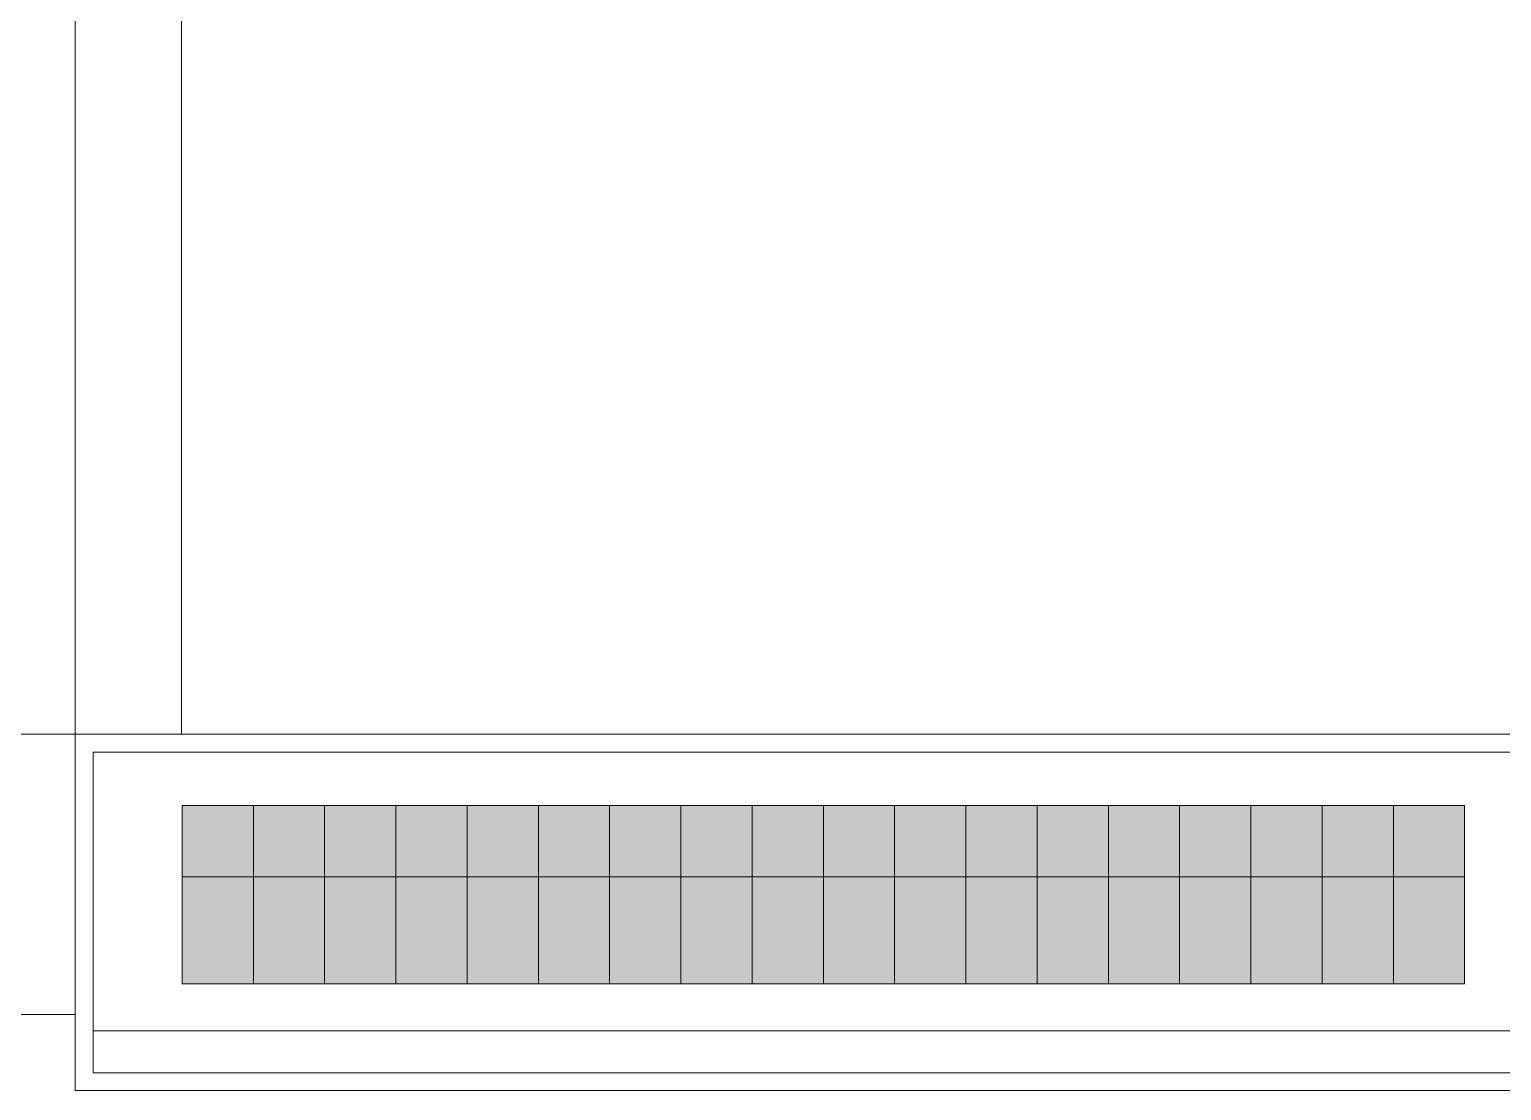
# Model space of a CAD drawing. Header units: inches. Extents: x 0.9 to 36.3, y 0.7 to 23.3.
# Drawn here: x 20.5979 to 20.852, y 11.0881 to 11.2712 of the extents above; entities that cross this region are included whole.
import ezdxf

# ---------------------------------------------------------------- set-up
doc = ezdxf.new("R2010")
doc.units = ezdxf.units.IN
doc.linetypes.add('CENTER', pattern=[50.800000000000004, 31.75, -6.35, 6.35, -6.35])
doc.layers.add('Doors', color=7, linetype='Continuous', lineweight=5, true_color=0xf2db9c)
doc.layers.add('Force flow Fan', color=7, linetype='Continuous', lineweight=0)

msp = doc.modelspace()

# ---------------------------------------------------------------- hatches: boundary and pattern name
at = {"layer": 'Force flow Fan', "linetype": 'CENTER', "ltscale": 0.01, "transparency": 33554559}
h = msp.add_hatch(color=256, dxfattribs=at)
h.dxf.hatch_style = 1
h.paths.add_polyline_path([(20.63656814248548, 11.13725032004573), (20.62427215719268, 11.13725032004573), (20.62427215719268, 11.12495433475293), (20.63656814248548, 11.12495433475293)])
h.paths.add_polyline_path([(20.84559989246317, 11.12495433475293), (20.83330390717037, 11.12495433475293), (20.83330390717037, 11.10651035681372), (20.84559989246317, 11.10651035681372)])
h.paths.add_polyline_path([(20.63656814248548, 11.12495433475293), (20.62427215719268, 11.12495433475293), (20.62427215719268, 11.10651035681372), (20.63656814248548, 11.10651035681372)])
h.paths.add_polyline_path([(20.64886412777829, 11.12495433475293), (20.63656814248548, 11.12495433475293), (20.63656814248548, 11.10651035681372), (20.64886412777829, 11.10651035681372)])
h.paths.add_polyline_path([(20.66116011307109, 11.12495433475293), (20.64886412777829, 11.12495433475293), (20.64886412777829, 11.10651035681372), (20.66116011307109, 11.10651035681372)])
h.paths.add_polyline_path([(20.64886412777829, 11.13725032004573), (20.63656814248548, 11.13725032004573), (20.63656814248548, 11.12495433475293), (20.64886412777829, 11.12495433475293)])
h.paths.add_polyline_path([(20.66116011307109, 11.13725032004573), (20.64886412777829, 11.13725032004573), (20.64886412777829, 11.12495433475293), (20.66116011307109, 11.12495433475293)])
h.paths.add_polyline_path([(20.6734560983639, 11.13725032004573), (20.66116011307109, 11.13725032004573), (20.66116011307109, 11.12495433475293), (20.6734560983639, 11.12495433475293)])
h.paths.add_polyline_path([(20.6734560983639, 11.12495433475293), (20.66116011307109, 11.12495433475293), (20.66116011307109, 11.10651035681372), (20.6734560983639, 11.10651035681372)])
h.paths.add_polyline_path([(20.68575208365671, 11.12495433475293), (20.6734560983639, 11.12495433475293), (20.6734560983639, 11.10651035681372), (20.68575208365671, 11.10651035681372)])
h.paths.add_polyline_path([(20.68575208365671, 11.13725032004573), (20.6734560983639, 11.13725032004573), (20.6734560983639, 11.12495433475293), (20.68575208365671, 11.12495433475293)])
h.paths.add_polyline_path([(20.69804806894951, 11.12495433475293), (20.68575208365671, 11.12495433475293), (20.68575208365671, 11.10651035681372), (20.69804806894951, 11.10651035681372)])
h.paths.add_polyline_path([(20.69804806894951, 11.13725032004573), (20.68575208365671, 11.13725032004573), (20.68575208365671, 11.12495433475293), (20.69804806894951, 11.12495433475293)])
h.paths.add_polyline_path([(20.71034405424232, 11.13725032004573), (20.69804806894951, 11.13725032004573), (20.69804806894951, 11.12495433475293), (20.71034405424232, 11.12495433475293)])
h.paths.add_polyline_path([(20.71034405424232, 11.12495433475293), (20.69804806894951, 11.12495433475293), (20.69804806894951, 11.10651035681372), (20.71034405424232, 11.10651035681372)])
h.paths.add_polyline_path([(20.73493602482792, 11.12495433475293), (20.72264003953512, 11.12495433475293), (20.72264003953512, 11.10651035681372), (20.73493602482792, 11.10651035681372)])
h.paths.add_polyline_path([(20.72264003953512, 11.12495433475293), (20.71034405424232, 11.12495433475293), (20.71034405424232, 11.10651035681372), (20.72264003953512, 11.10651035681372)])
h.paths.add_polyline_path([(20.72264003953512, 11.13725032004573), (20.71034405424232, 11.13725032004573), (20.71034405424232, 11.12495433475293), (20.72264003953512, 11.12495433475293)])
h.paths.add_polyline_path([(20.84559989246317, 11.13725032004573), (20.83330390717037, 11.13725032004573), (20.83330390717037, 11.12495433475293), (20.84559989246317, 11.12495433475293)])
h.paths.add_polyline_path([(20.83330390717037, 11.13725032004573), (20.82100792187756, 11.13725032004573), (20.82100792187756, 11.12495433475293), (20.83330390717037, 11.12495433475293)])
h.paths.add_polyline_path([(20.82100792187756, 11.13725032004573), (20.80871193658476, 11.13725032004573), (20.80871193658476, 11.12495433475293), (20.82100792187756, 11.12495433475293)])
h.paths.add_polyline_path([(20.80871193658476, 11.13725032004573), (20.79641595129196, 11.13725032004573), (20.79641595129196, 11.12495433475293), (20.80871193658476, 11.12495433475293)])
h.paths.add_polyline_path([(20.79641595129196, 11.13725032004573), (20.78411996599915, 11.13725032004573), (20.78411996599915, 11.12495433475293), (20.79641595129196, 11.12495433475293)])
h.paths.add_polyline_path([(20.78411996599915, 11.13725032004573), (20.77182398070633, 11.13725032004573), (20.77182398070633, 11.12495433475293), (20.78411996599915, 11.12495433475293)])
h.paths.add_polyline_path([(20.77182398070633, 11.13725032004573), (20.75952799541353, 11.13725032004573), (20.75952799541353, 11.12495433475293), (20.77182398070633, 11.12495433475293)])
h.paths.add_polyline_path([(20.75952799541353, 11.13725032004573), (20.74723201012073, 11.13725032004573), (20.74723201012073, 11.12495433475293), (20.75952799541353, 11.12495433475293)])
h.paths.add_polyline_path([(20.74723201012073, 11.13725032004573), (20.73493602482792, 11.13725032004573), (20.73493602482792, 11.12495433475293), (20.74723201012073, 11.12495433475293)])
h.paths.add_polyline_path([(20.73493602482792, 11.13725032004573), (20.72264003953512, 11.13725032004573), (20.72264003953512, 11.12495433475293), (20.73493602482792, 11.12495433475293)])
h.paths.add_polyline_path([(20.74723201012073, 11.12495433475293), (20.73493602482792, 11.12495433475293), (20.73493602482792, 11.10651035681372), (20.74723201012073, 11.10651035681372)])
h.paths.add_polyline_path([(20.75952799541353, 11.12495433475293), (20.74723201012073, 11.12495433475293), (20.74723201012073, 11.10651035681372), (20.75952799541353, 11.10651035681372)])
h.paths.add_polyline_path([(20.77182398070633, 11.12495433475293), (20.75952799541353, 11.12495433475293), (20.75952799541353, 11.10651035681372), (20.77182398070633, 11.10651035681372)])
h.paths.add_polyline_path([(20.78411996599915, 11.12495433475293), (20.77182398070633, 11.12495433475293), (20.77182398070633, 11.10651035681372), (20.78411996599915, 11.10651035681372)])
h.paths.add_polyline_path([(20.79641595129196, 11.12495433475293), (20.78411996599915, 11.12495433475293), (20.78411996599915, 11.10651035681372), (20.79641595129196, 11.10651035681372)])
h.paths.add_polyline_path([(20.80871193658476, 11.12495433475293), (20.79641595129196, 11.12495433475293), (20.79641595129196, 11.10651035681372), (20.80871193658476, 11.10651035681372)])
h.paths.add_polyline_path([(20.82100792187756, 11.12495433475293), (20.80871193658476, 11.12495433475293), (20.80871193658476, 11.10651035681372), (20.82100792187756, 11.10651035681372)])
h.paths.add_polyline_path([(20.83330390717037, 11.12495433475293), (20.82100792187756, 11.12495433475293), (20.82100792187756, 11.10651035681372), (20.83330390717037, 11.10651035681372)])
h.paths.add_polyline_path([(20.88115394867129, 11.12495433475293), (20.86885796337849, 11.12495433475293), (20.86885796337849, 11.10651035681372), (20.88115394867129, 11.10651035681372)])
h.paths.add_polyline_path([(20.8934499339641, 11.12495433475293), (20.88115394867129, 11.12495433475293), (20.88115394867129, 11.10651035681372), (20.8934499339641, 11.10651035681372)])
h.paths.add_polyline_path([(20.9057459192569, 11.12495433475293), (20.8934499339641, 11.12495433475293), (20.8934499339641, 11.10651035681372), (20.9057459192569, 11.10651035681372)])
h.paths.add_polyline_path([(20.91804190454971, 11.12495433475293), (20.9057459192569, 11.12495433475293), (20.9057459192569, 11.10651035681372), (20.91804190454971, 11.10651035681372)])
h.paths.add_polyline_path([(20.94263387513531, 11.12495433475293), (20.93033788984252, 11.12495433475293), (20.93033788984252, 11.10651035681372), (20.94263387513531, 11.10651035681372)])
h.paths.add_polyline_path([(20.93033788984252, 11.12495433475293), (20.91804190454971, 11.12495433475293), (20.91804190454971, 11.10651035681372), (20.93033788984252, 11.10651035681372)])
h.paths.add_polyline_path([(20.95492986042813, 11.12495433475293), (20.94263387513531, 11.12495433475293), (20.94263387513531, 11.10651035681372), (20.95492986042813, 11.10651035681372)])
h.paths.add_polyline_path([(20.96722584572093, 11.12495433475293), (20.95492986042813, 11.12495433475293), (20.95492986042813, 11.10651035681372), (20.96722584572093, 11.10651035681372)])
h.paths.add_polyline_path([(20.97952183101373, 11.12495433475293), (20.96722584572093, 11.12495433475293), (20.96722584572093, 11.10651035681372), (20.97952183101373, 11.10651035681372)])
h.paths.add_polyline_path([(20.99181781630654, 11.12495433475293), (20.97952183101373, 11.12495433475293), (20.97952183101373, 11.10651035681372), (20.99181781630654, 11.10651035681372)])
h.paths.add_polyline_path([(21.00411380159935, 11.12495433475293), (20.99181781630654, 11.12495433475293), (20.99181781630654, 11.10651035681372), (21.00411380159935, 11.10651035681372)])
h.paths.add_polyline_path([(21.01640978689215, 11.12495433475293), (21.00411380159935, 11.12495433475293), (21.00411380159935, 11.10651035681372), (21.01640978689215, 11.10651035681372)])
h.paths.add_polyline_path([(21.02870577218496, 11.12495433475293), (21.01640978689215, 11.12495433475293), (21.01640978689215, 11.10651035681372), (21.02870577218496, 11.10651035681372)])
h.paths.add_polyline_path([(21.04100175747777, 11.12495433475293), (21.02870577218496, 11.12495433475293), (21.02870577218496, 11.10651035681372), (21.04100175747777, 11.10651035681372)])
h.paths.add_polyline_path([(21.05329774277056, 11.12495433475293), (21.04100175747777, 11.12495433475293), (21.04100175747777, 11.10651035681372), (21.05329774277056, 11.10651035681372)])
h.paths.add_polyline_path([(21.06559372806337, 11.12495433475293), (21.05329774277056, 11.12495433475293), (21.05329774277056, 11.10651035681372), (21.06559372806337, 11.10651035681372)])
h.paths.add_polyline_path([(21.07788971335618, 11.12495433475293), (21.06559372806337, 11.12495433475293), (21.06559372806337, 11.10651035681372), (21.07788971335618, 11.10651035681372)])
h.paths.add_polyline_path([(21.09018569864899, 11.12495433475293), (21.07788971335618, 11.12495433475293), (21.07788971335618, 11.10651035681372), (21.09018569864899, 11.10651035681372)])
h.paths.add_polyline_path([(21.07788971335618, 11.13725032004573), (21.06559372806337, 11.13725032004573), (21.06559372806337, 11.12495433475293), (21.07788971335618, 11.12495433475293)])
h.paths.add_polyline_path([(21.09018569864899, 11.13725032004573), (21.07788971335618, 11.13725032004573), (21.07788971335618, 11.12495433475293), (21.09018569864899, 11.12495433475293)])
h.paths.add_polyline_path([(21.06559372806337, 11.13725032004573), (21.05329774277056, 11.13725032004573), (21.05329774277056, 11.12495433475293), (21.06559372806337, 11.12495433475293)])
h.paths.add_polyline_path([(21.05329774277056, 11.13725032004573), (21.04100175747777, 11.13725032004573), (21.04100175747777, 11.12495433475293), (21.05329774277056, 11.12495433475293)])
h.paths.add_polyline_path([(21.04100175747777, 11.13725032004573), (21.02870577218496, 11.13725032004573), (21.02870577218496, 11.12495433475293), (21.04100175747777, 11.12495433475293)])
h.paths.add_polyline_path([(21.02870577218496, 11.13725032004573), (21.01640978689215, 11.13725032004573), (21.01640978689215, 11.12495433475293), (21.02870577218496, 11.12495433475293)])
h.paths.add_polyline_path([(21.01640978689215, 11.13725032004573), (21.00411380159935, 11.13725032004573), (21.00411380159935, 11.12495433475293), (21.01640978689215, 11.12495433475293)])
h.paths.add_polyline_path([(21.00411380159935, 11.13725032004573), (20.99181781630654, 11.13725032004573), (20.99181781630654, 11.12495433475293), (21.00411380159935, 11.12495433475293)])
h.paths.add_polyline_path([(20.97952183101373, 11.13725032004573), (20.96722584572093, 11.13725032004573), (20.96722584572093, 11.12495433475293), (20.97952183101373, 11.12495433475293)])
h.paths.add_polyline_path([(20.99181781630654, 11.13725032004573), (20.97952183101373, 11.13725032004573), (20.97952183101373, 11.12495433475293), (20.99181781630654, 11.12495433475293)])
h.paths.add_polyline_path([(20.96722584572093, 11.13725032004573), (20.95492986042813, 11.13725032004573), (20.95492986042813, 11.12495433475293), (20.96722584572093, 11.12495433475293)])
h.paths.add_polyline_path([(20.95492986042813, 11.13725032004573), (20.94263387513531, 11.13725032004573), (20.94263387513531, 11.12495433475293), (20.95492986042813, 11.12495433475293)])
h.paths.add_polyline_path([(20.94263387513531, 11.13725032004573), (20.93033788984252, 11.13725032004573), (20.93033788984252, 11.12495433475293), (20.94263387513531, 11.12495433475293)])
h.paths.add_polyline_path([(20.93033788984252, 11.13725032004573), (20.91804190454971, 11.13725032004573), (20.91804190454971, 11.12495433475293), (20.93033788984252, 11.12495433475293)])
h.paths.add_polyline_path([(20.91804190454971, 11.13725032004573), (20.9057459192569, 11.13725032004573), (20.9057459192569, 11.12495433475293), (20.91804190454971, 11.12495433475293)])
h.paths.add_polyline_path([(20.9057459192569, 11.13725032004573), (20.8934499339641, 11.13725032004573), (20.8934499339641, 11.12495433475293), (20.9057459192569, 11.12495433475293)])
h.paths.add_polyline_path([(20.88115394867129, 11.13725032004573), (20.86885796337849, 11.13725032004573), (20.86885796337849, 11.12495433475293), (20.88115394867129, 11.12495433475293)])
h.paths.add_polyline_path([(20.8934499339641, 11.13725032004573), (20.88115394867129, 11.13725032004573), (20.88115394867129, 11.12495433475293), (20.8934499339641, 11.12495433475293)])
h.paths.add_polyline_path([(21.12665533490863, 11.13725032004573), (21.11435934961582, 11.13725032004573), (21.11435934961582, 11.12495433475293), (21.12665533490863, 11.12495433475293)])
h.paths.add_polyline_path([(21.13895132020143, 11.13725032004573), (21.12665533490863, 11.13725032004573), (21.12665533490863, 11.12495433475293), (21.13895132020143, 11.12495433475293)])
h.paths.add_polyline_path([(21.12665533490863, 11.12495433475293), (21.11435934961582, 11.12495433475293), (21.11435934961582, 11.10651035681372), (21.12665533490863, 11.10651035681372)])
h.paths.add_polyline_path([(21.13895132020143, 11.12495433475293), (21.12665533490863, 11.12495433475293), (21.12665533490863, 11.10651035681372), (21.13895132020143, 11.10651035681372)])
h.paths.add_polyline_path([(21.15124730549423, 11.12495433475293), (21.13895132020143, 11.12495433475293), (21.13895132020143, 11.10651035681372), (21.15124730549423, 11.10651035681372)])
h.paths.add_polyline_path([(21.15124730549423, 11.13725032004573), (21.13895132020143, 11.13725032004573), (21.13895132020143, 11.12495433475293), (21.15124730549423, 11.12495433475293)])
h.paths.add_polyline_path([(21.16354329078705, 11.13725032004573), (21.15124730549423, 11.13725032004573), (21.15124730549423, 11.12495433475293), (21.16354329078705, 11.12495433475293)])
h.paths.add_polyline_path([(21.16354329078705, 11.12495433475293), (21.15124730549423, 11.12495433475293), (21.15124730549423, 11.10651035681372), (21.16354329078705, 11.10651035681372)])
h.paths.add_polyline_path([(21.17583927607985, 11.12495433475293), (21.16354329078705, 11.12495433475293), (21.16354329078705, 11.10651035681372), (21.17583927607985, 11.10651035681372)])
h.paths.add_polyline_path([(21.17583927607985, 11.13725032004573), (21.16354329078705, 11.13725032004573), (21.16354329078705, 11.12495433475293), (21.17583927607985, 11.12495433475293)])
h.paths.add_polyline_path([(21.18813526137265, 11.13725032004573), (21.17583927607985, 11.13725032004573), (21.17583927607985, 11.12495433475293), (21.18813526137265, 11.12495433475293)])
h.paths.add_polyline_path([(21.18813526137265, 11.12495433475293), (21.17583927607985, 11.12495433475293), (21.17583927607985, 11.10651035681372), (21.18813526137265, 11.10651035681372)])
h.paths.add_polyline_path([(21.20043124666546, 11.12495433475293), (21.18813526137265, 11.12495433475293), (21.18813526137265, 11.10651035681372), (21.20043124666546, 11.10651035681372)])
h.paths.add_polyline_path([(21.20043124666546, 11.13725032004573), (21.18813526137265, 11.13725032004573), (21.18813526137265, 11.12495433475293), (21.20043124666546, 11.12495433475293)])
h.paths.add_polyline_path([(21.21272723195826, 11.13725032004573), (21.20043124666546, 11.13725032004573), (21.20043124666546, 11.12495433475293), (21.21272723195826, 11.12495433475293)])
h.paths.add_polyline_path([(21.21272723195826, 11.12495433475293), (21.20043124666546, 11.12495433475293), (21.20043124666546, 11.10651035681372), (21.21272723195826, 11.10651035681372)])
h.paths.add_polyline_path([(21.22502321725107, 11.12495433475293), (21.21272723195826, 11.12495433475293), (21.21272723195826, 11.10651035681372), (21.22502321725107, 11.10651035681372)])
h.paths.add_polyline_path([(21.22502321725107, 11.13725032004573), (21.21272723195826, 11.13725032004573), (21.21272723195826, 11.12495433475293), (21.22502321725107, 11.12495433475293)])
h.paths.add_polyline_path([(21.23731920254388, 11.13725032004573), (21.22502321725107, 11.13725032004573), (21.22502321725107, 11.12495433475293), (21.23731920254388, 11.12495433475293)])
h.paths.add_polyline_path([(21.23731920254388, 11.12495433475293), (21.22502321725107, 11.12495433475293), (21.22502321725107, 11.10651035681372), (21.23731920254388, 11.10651035681372)])
h.paths.add_polyline_path([(21.24961518783668, 11.12495433475293), (21.23731920254388, 11.12495433475293), (21.23731920254388, 11.10651035681372), (21.24961518783668, 11.10651035681372)])
h.paths.add_polyline_path([(21.24961518783668, 11.13725032004573), (21.23731920254388, 11.13725032004573), (21.23731920254388, 11.12495433475293), (21.24961518783668, 11.12495433475293)])
h.paths.add_polyline_path([(21.26191117312948, 11.13725032004573), (21.24961518783668, 11.13725032004573), (21.24961518783668, 11.12495433475293), (21.26191117312948, 11.12495433475293)])
h.paths.add_polyline_path([(21.26191117312948, 11.12495433475293), (21.24961518783668, 11.12495433475293), (21.24961518783668, 11.10651035681372), (21.26191117312948, 11.10651035681372)])
h.paths.add_polyline_path([(21.27420715842229, 11.12495433475293), (21.26191117312948, 11.12495433475293), (21.26191117312948, 11.10651035681372), (21.27420715842229, 11.10651035681372)])
h.paths.add_polyline_path([(21.27420715842229, 11.13725032004573), (21.26191117312948, 11.13725032004573), (21.26191117312948, 11.12495433475293), (21.27420715842229, 11.12495433475293)])
h.paths.add_polyline_path([(21.2865031437151, 11.13725032004573), (21.27420715842229, 11.13725032004573), (21.27420715842229, 11.12495433475293), (21.2865031437151, 11.12495433475293)])
h.paths.add_polyline_path([(21.2865031437151, 11.12495433475293), (21.27420715842229, 11.12495433475293), (21.27420715842229, 11.10651035681372), (21.2865031437151, 11.10651035681372)])
h.paths.add_polyline_path([(21.2987991290079, 11.12495433475293), (21.2865031437151, 11.12495433475293), (21.2865031437151, 11.10651035681372), (21.2987991290079, 11.10651035681372)])
h.paths.add_polyline_path([(21.2987991290079, 11.13725032004573), (21.2865031437151, 11.13725032004573), (21.2865031437151, 11.12495433475293), (21.2987991290079, 11.12495433475293)])
h.paths.add_polyline_path([(21.3110951143007, 11.13725032004573), (21.2987991290079, 11.13725032004573), (21.2987991290079, 11.12495433475293), (21.3110951143007, 11.12495433475293)])
h.paths.add_polyline_path([(21.3110951143007, 11.12495433475293), (21.2987991290079, 11.12495433475293), (21.2987991290079, 11.10651035681372), (21.3110951143007, 11.10651035681372)])
h.paths.add_polyline_path([(21.32339109959352, 11.12495433475293), (21.3110951143007, 11.12495433475293), (21.3110951143007, 11.10651035681372), (21.32339109959352, 11.10651035681372)])
h.paths.add_polyline_path([(21.32339109959352, 11.13725032004573), (21.3110951143007, 11.13725032004573), (21.3110951143007, 11.12495433475293), (21.32339109959352, 11.12495433475293)])
h.paths.add_polyline_path([(21.3356870848863, 11.13725032004573), (21.32339109959352, 11.13725032004573), (21.32339109959352, 11.12495433475293), (21.3356870848863, 11.12495433475293)])
h.paths.add_polyline_path([(21.3356870848863, 11.12495433475293), (21.32339109959352, 11.12495433475293), (21.32339109959352, 11.10651035681372), (21.3356870848863, 11.10651035681372)])

# ---------------------------------------------------------------- linework, layer by layer
at = {"layer": 'Doors', "linetype": 'ByBlock'}
msp.add_lwpolyline([(21.35413106282552, 11.52453104654948, 0.4139872770531052), (20.97914632161458, 11.14954630533854, 0.4175629036072484), (20.60582817925347, 11.52453104654953)], format="xyb", dxfattribs=at)
for points in [[(20.62416076660156, 11.52453104654948), (20.62416076660156, 11.14954630533854), (20.60582817925347, 11.14954630533854), (20.60582817925347, 11.52453104654948)], [(20.59249538845486, 11.14954630533854), (20.60582817925347, 11.14954630533854), (20.60582817925347, 11.10121493869358), (20.59249538845486, 11.10121493869358)]]:
    msp.add_lwpolyline(points, close=True, dxfattribs=at)
at = {"layer": 'Force flow Fan', "linetype": 'ByBlock', "ltscale": 0.001}
for p, q in [((20.60582817925347, 11.14954630533854), (21.35413106282552, 11.14954630533854)), ((20.60582817925347, 11.08806637887452), (20.60582817925347, 11.14954630533854)), ((20.60890217557667, 11.14647230901534), (21.35105706650231, 11.14647230901534)), ((20.60890217557667, 11.09114037519772), (20.60890217557667, 11.14647230901534)), ((20.62427215719268, 11.13725032004573), (20.84559989246317, 11.13725032004573)), ((20.62427215719268, 11.10651035681372), (20.62427215719268, 11.13725032004573)), ((20.63656814248548, 11.10651035681372), (20.63656814248548, 11.13725032004573)), ((20.64886412777829, 11.10651035681372), (20.64886412777829, 11.13725032004573)), ((20.66116011307109, 11.10651035681372), (20.66116011307109, 11.13725032004573)), ((20.6734560983639, 11.10651035681372), (20.6734560983639, 11.13725032004573)), ((20.68575208365671, 11.10651035681372), (20.68575208365671, 11.13725032004573)), ((20.69804806894951, 11.10651035681372), (20.69804806894951, 11.13725032004573)), ((20.71034405424232, 11.10651035681372), (20.71034405424232, 11.13725032004573)), ((20.72264003953512, 11.10651035681372), (20.72264003953512, 11.13725032004573)), ((20.73493602482792, 11.10651035681372), (20.73493602482792, 11.13725032004573)), ((20.74723201012073, 11.10651035681372), (20.74723201012073, 11.13725032004573)), ((20.75952799541353, 11.10651035681372), (20.75952799541353, 11.13725032004573)), ((20.77182398070633, 11.10651035681372), (20.77182398070633, 11.13725032004573)), ((20.78411996599915, 11.10651035681372), (20.78411996599915, 11.13725032004573)), ((20.79641595129196, 11.10651035681372), (20.79641595129196, 11.13725032004573)), ((20.80871193658476, 11.10651035681372), (20.80871193658476, 11.13725032004573)), ((20.82100792187756, 11.10651035681372), (20.82100792187756, 11.13725032004573)), ((20.83330390717037, 11.10651035681372), (20.83330390717037, 11.13725032004573)), ((20.84559989246317, 11.10651035681372), (20.84559989246317, 11.13725032004573)), ((20.62427215719268, 11.12495433475293), (20.84559989246317, 11.12495433475293)), ((20.84559989246317, 11.10651035681372), (20.62427215719268, 11.10651035681372)), ((20.60890217557667, 11.09837766393434), (21.35105706650231, 11.09837766393434)), ((21.35105706650231, 11.09114037519772), (20.60890217557667, 11.09114037519772)), ((21.35413106282552, 11.08806637887452), (20.60582817925347, 11.08806637887452))]:
    msp.add_line(p, q, dxfattribs=at)

doc.saveas('drawing.dxf')
